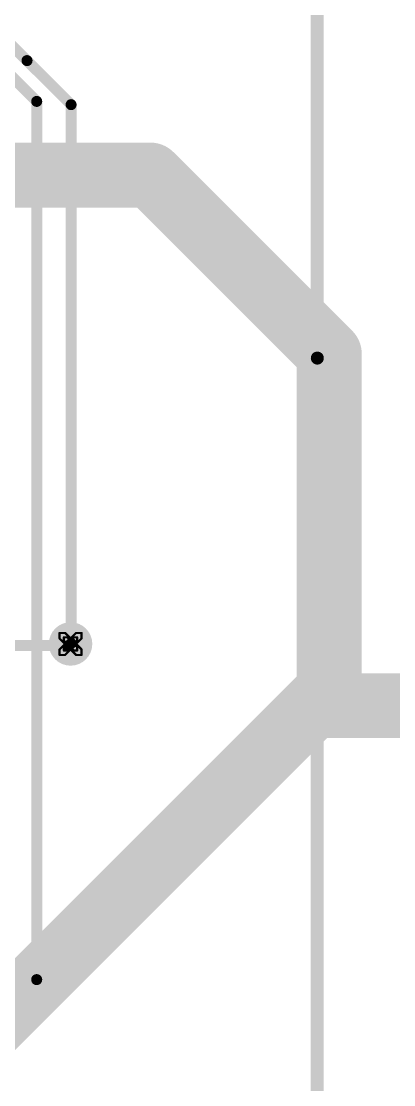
# Model space of a CAD drawing. Header units: millimetres. Extents: x 3219 to 51106, y -14166 to 2063.
# Drawn here: x 5659 to 5667.59, y 1775.11 to 1799.66 of the extents above; entities that cross this region are included whole.
import ezdxf

# ---------------------------------------------------------------- set-up
doc = ezdxf.new("R2010")
doc.units = ezdxf.units.MM
for name, color, linetype in [('Bottom Layer', 5, 'Continuous'), ('Bottom Solder', 6, 'Continuous'), ('Drill Drawing', 1, 'Continuous'), ('Top Layer', 1, 'Continuous'), ('Top Overlay', 2, 'Continuous'), ('Top Solder', 216, 'Continuous')]:
    doc.layers.add(name, color=color, linetype=linetype)

msp = doc.modelspace()

# ---------------------------------------------------------------- hatches: boundary and pattern name
at = {"layer": 'Bottom Layer'}
h = msp.add_hatch(color=5, dxfattribs=at)
edge = h.paths.add_edge_path()
edge.add_arc((5660.135, 1785.283), 0.4, 0, 360)
at = {"layer": 'Bottom Solder'}
h = msp.add_hatch(color=6, dxfattribs=at)
edge = h.paths.add_edge_path()
edge.add_arc((5660.135, 1785.283), 0.502, 0, 360)
at = {"layer": 'Top Layer'}
h = msp.add_hatch(color=1, dxfattribs=at)
edge = h.paths.add_edge_path()
edge.add_arc((5660.135, 1785.283), 0.4, 0, 360)
at = {"layer": 'Top Solder'}
h = msp.add_hatch(color=216, dxfattribs=at)
edge = h.paths.add_edge_path()
edge.add_arc((5660.135, 1785.283), 0.502, 0, 360)

# ---------------------------------------------------------------- linework, layer by layer
at = {"layer": 'Bottom Layer'}
for points in [[(5656.729, 1796.108, 1.5, 1.5, 0), (5661.979, 1796.108, 1.5, 1.5, 0)], [(5661.979, 1796.108, 1.5, 1.5, 0), (5666.104, 1791.983, 1.5, 1.5, 0)], [(5666.104, 1784.219, 1.5, 1.5, 0), (5666.104, 1791.983, 1.5, 1.5, 0)], [(5655.766, 1785.246, 0.254, 0.254, 0), (5660.097, 1785.246, 0.254, 0.254, 0)], [(5660.097, 1785.246, 0.254, 0.254, 0), (5660.135, 1785.283, 0.254, 0.254, 0)], [(5665.743, 1783.858, 1.5, 1.5, 0), (5666.104, 1784.219, 1.5, 1.5, 0)], [(5658.243, 1776.358, 1.5, 1.5, 0), (5665.743, 1783.858, 1.5, 1.5, 0)], [(5665.743, 1783.858, 1.5, 1.5, 0), (5744.229, 1783.858, 1.5, 1.5, 0)]]:
    msp.add_lwpolyline(points, format="xyseb", dxfattribs=at)
for points in [[(5661.604, 1796.108, 0.75, 0.75, 1), (5662.354, 1796.108, 0.75, 0.75, 1)], [(5661.604, 1796.108, 0.75, 0.75, 1), (5662.354, 1796.108, 0.75, 0.75, 1)], [(5665.729, 1791.983, 0.75, 0.75, 1), (5666.479, 1791.983, 0.75, 0.75, 1)], [(5665.729, 1791.983, 0.75, 0.75, 1), (5666.479, 1791.983, 0.75, 0.75, 1)], [(5660.034, 1785.246, 0.127, 0.127, 1), (5660.161, 1785.246, 0.127, 0.127, 1)], [(5660.034, 1785.246, 0.127, 0.127, 1), (5660.161, 1785.246, 0.127, 0.127, 1)], [(5660.071, 1785.283, 0.127, 0.127, 1), (5660.198, 1785.283, 0.127, 0.127, 1)], [(5665.729, 1784.219, 0.75, 0.75, 1), (5666.479, 1784.219, 0.75, 0.75, 1)], [(5665.729, 1784.219, 0.75, 0.75, 1), (5666.479, 1784.219, 0.75, 0.75, 1)], [(5665.368, 1783.858, 0.75, 0.75, 1), (5666.118, 1783.858, 0.75, 0.75, 1)], [(5665.368, 1783.858, 0.75, 0.75, 1), (5666.118, 1783.858, 0.75, 0.75, 1)], [(5665.368, 1783.858, 0.75, 0.75, 1), (5666.118, 1783.858, 0.75, 0.75, 1)]]:
    msp.add_lwpolyline(points, format="xyseb", close=True, dxfattribs=at)
at = {"layer": 'Drill Drawing'}
for points in [[(5659.881, 1785.41, 0.0508, 0.0508, 0), (5659.881, 1785.537, 0.0508, 0.0508, 0)], [(5659.881, 1785.537, 0.0508, 0.0508, 0), (5660.008, 1785.537, 0.0508, 0.0508, 0)], [(5660.008, 1785.537, 0.0508, 0.0508, 0), (5660.135, 1785.41, 0.0508, 0.0508, 0)], [(5660.135, 1785.41, 0.0508, 0.0508, 0), (5660.262, 1785.537, 0.0508, 0.0508, 0)], [(5660.262, 1785.537, 0.0508, 0.0508, 0), (5660.389, 1785.537, 0.0508, 0.0508, 0)], [(5660.389, 1785.41, 0.0508, 0.0508, 0), (5660.389, 1785.537, 0.0508, 0.0508, 0)], [(5659.881, 1785.41, 0.0508, 0.0508, 0), (5660.008, 1785.283, 0.0508, 0.0508, 0)], [(5659.881, 1785.156, 0.0508, 0.0508, 0), (5660.008, 1785.283, 0.0508, 0.0508, 0)], [(5659.982, 1785.359, 0.0508, 0.0508, 0), (5659.982, 1785.436, 0.0508, 0.0508, 0)], [(5659.982, 1785.436, 0.0508, 0.0508, 0), (5660.058, 1785.436, 0.0508, 0.0508, 0)], [(5659.982, 1785.359, 0.0508, 0.0508, 0), (5660.058, 1785.283, 0.0508, 0.0508, 0)], [(5659.982, 1785.207, 0.0508, 0.0508, 0), (5660.058, 1785.283, 0.0508, 0.0508, 0)], [(5660.058, 1785.436, 0.0508, 0.0508, 0), (5660.135, 1785.359, 0.0508, 0.0508, 0)], [(5660.135, 1785.359, 0.0508, 0.0508, 0), (5660.211, 1785.436, 0.0508, 0.0508, 0)], [(5660.211, 1785.436, 0.0508, 0.0508, 0), (5660.287, 1785.436, 0.0508, 0.0508, 0)], [(5660.211, 1785.283, 0.0508, 0.0508, 0), (5660.287, 1785.359, 0.0508, 0.0508, 0)], [(5660.211, 1785.283, 0.0508, 0.0508, 0), (5660.287, 1785.207, 0.0508, 0.0508, 0)], [(5660.262, 1785.283, 0.0508, 0.0508, 0), (5660.389, 1785.41, 0.0508, 0.0508, 0)], [(5660.262, 1785.283, 0.0508, 0.0508, 0), (5660.389, 1785.156, 0.0508, 0.0508, 0)], [(5660.287, 1785.359, 0.0508, 0.0508, 0), (5660.287, 1785.436, 0.0508, 0.0508, 0)], [(5659.881, 1785.029, 0.0508, 0.0508, 0), (5659.881, 1785.156, 0.0508, 0.0508, 0)], [(5659.881, 1785.029, 0.0508, 0.0508, 0), (5660.008, 1785.029, 0.0508, 0.0508, 0)], [(5659.982, 1785.131, 0.0508, 0.0508, 0), (5659.982, 1785.207, 0.0508, 0.0508, 0)], [(5659.982, 1785.131, 0.0508, 0.0508, 0), (5660.058, 1785.131, 0.0508, 0.0508, 0)], [(5660.008, 1785.029, 0.0508, 0.0508, 0), (5660.135, 1785.156, 0.0508, 0.0508, 0)], [(5660.058, 1785.131, 0.0508, 0.0508, 0), (5660.135, 1785.207, 0.0508, 0.0508, 0)], [(5660.135, 1785.207, 0.0508, 0.0508, 0), (5660.211, 1785.131, 0.0508, 0.0508, 0)], [(5660.135, 1785.156, 0.0508, 0.0508, 0), (5660.262, 1785.029, 0.0508, 0.0508, 0)], [(5660.211, 1785.131, 0.0508, 0.0508, 0), (5660.287, 1785.131, 0.0508, 0.0508, 0)], [(5660.262, 1785.029, 0.0508, 0.0508, 0), (5660.389, 1785.029, 0.0508, 0.0508, 0)], [(5660.287, 1785.131, 0.0508, 0.0508, 0), (5660.287, 1785.207, 0.0508, 0.0508, 0)], [(5660.389, 1785.029, 0.0508, 0.0508, 0), (5660.389, 1785.156, 0.0508, 0.0508, 0)]]:
    msp.add_lwpolyline(points, format="xyseb", dxfattribs=at)
for points in [[(5659.868, 1785.537, 0.0254, 0.0254, 1), (5659.893, 1785.537, 0.0254, 0.0254, 1)], [(5659.868, 1785.537, 0.0254, 0.0254, 1), (5659.893, 1785.537, 0.0254, 0.0254, 1)], [(5659.995, 1785.537, 0.0254, 0.0254, 1), (5660.02, 1785.537, 0.0254, 0.0254, 1)], [(5659.995, 1785.537, 0.0254, 0.0254, 1), (5660.02, 1785.537, 0.0254, 0.0254, 1)], [(5660.249, 1785.537, 0.0254, 0.0254, 1), (5660.274, 1785.537, 0.0254, 0.0254, 1)], [(5660.249, 1785.537, 0.0254, 0.0254, 1), (5660.274, 1785.537, 0.0254, 0.0254, 1)], [(5660.376, 1785.537, 0.0254, 0.0254, 1), (5660.401, 1785.537, 0.0254, 0.0254, 1)], [(5660.376, 1785.537, 0.0254, 0.0254, 1), (5660.401, 1785.537, 0.0254, 0.0254, 1)], [(5659.868, 1785.41, 0.0254, 0.0254, 1), (5659.893, 1785.41, 0.0254, 0.0254, 1)], [(5659.868, 1785.41, 0.0254, 0.0254, 1), (5659.893, 1785.41, 0.0254, 0.0254, 1)], [(5659.969, 1785.436, 0.0254, 0.0254, 1), (5659.995, 1785.436, 0.0254, 0.0254, 1)], [(5659.969, 1785.436, 0.0254, 0.0254, 1), (5659.995, 1785.436, 0.0254, 0.0254, 1)], [(5659.969, 1785.359, 0.0254, 0.0254, 1), (5659.995, 1785.359, 0.0254, 0.0254, 1)], [(5659.969, 1785.359, 0.0254, 0.0254, 1), (5659.995, 1785.359, 0.0254, 0.0254, 1)], [(5659.995, 1785.283, 0.0254, 0.0254, 1), (5660.02, 1785.283, 0.0254, 0.0254, 1)], [(5659.995, 1785.283, 0.0254, 0.0254, 1), (5660.02, 1785.283, 0.0254, 0.0254, 1)], [(5660.046, 1785.436, 0.0254, 0.0254, 1), (5660.071, 1785.436, 0.0254, 0.0254, 1)], [(5660.046, 1785.436, 0.0254, 0.0254, 1), (5660.071, 1785.436, 0.0254, 0.0254, 1)], [(5660.046, 1785.283, 0.0254, 0.0254, 1), (5660.071, 1785.283, 0.0254, 0.0254, 1)], [(5660.046, 1785.283, 0.0254, 0.0254, 1), (5660.071, 1785.283, 0.0254, 0.0254, 1)], [(5660.122, 1785.41, 0.0254, 0.0254, 1), (5660.147, 1785.41, 0.0254, 0.0254, 1)], [(5660.122, 1785.41, 0.0254, 0.0254, 1), (5660.147, 1785.41, 0.0254, 0.0254, 1)], [(5660.122, 1785.359, 0.0254, 0.0254, 1), (5660.147, 1785.359, 0.0254, 0.0254, 1)], [(5660.122, 1785.359, 0.0254, 0.0254, 1), (5660.147, 1785.359, 0.0254, 0.0254, 1)], [(5660.198, 1785.436, 0.0254, 0.0254, 1), (5660.223, 1785.436, 0.0254, 0.0254, 1)], [(5660.198, 1785.436, 0.0254, 0.0254, 1), (5660.223, 1785.436, 0.0254, 0.0254, 1)], [(5660.198, 1785.283, 0.0254, 0.0254, 1), (5660.223, 1785.283, 0.0254, 0.0254, 1)], [(5660.198, 1785.283, 0.0254, 0.0254, 1), (5660.223, 1785.283, 0.0254, 0.0254, 1)], [(5660.249, 1785.283, 0.0254, 0.0254, 1), (5660.274, 1785.283, 0.0254, 0.0254, 1)], [(5660.249, 1785.283, 0.0254, 0.0254, 1), (5660.274, 1785.283, 0.0254, 0.0254, 1)], [(5660.274, 1785.436, 0.0254, 0.0254, 1), (5660.3, 1785.436, 0.0254, 0.0254, 1)], [(5660.274, 1785.436, 0.0254, 0.0254, 1), (5660.3, 1785.436, 0.0254, 0.0254, 1)], [(5660.274, 1785.359, 0.0254, 0.0254, 1), (5660.3, 1785.359, 0.0254, 0.0254, 1)], [(5660.274, 1785.359, 0.0254, 0.0254, 1), (5660.3, 1785.359, 0.0254, 0.0254, 1)], [(5660.376, 1785.41, 0.0254, 0.0254, 1), (5660.401, 1785.41, 0.0254, 0.0254, 1)], [(5660.376, 1785.41, 0.0254, 0.0254, 1), (5660.401, 1785.41, 0.0254, 0.0254, 1)], [(5659.868, 1785.156, 0.0254, 0.0254, 1), (5659.893, 1785.156, 0.0254, 0.0254, 1)], [(5659.868, 1785.156, 0.0254, 0.0254, 1), (5659.893, 1785.156, 0.0254, 0.0254, 1)], [(5659.868, 1785.029, 0.0254, 0.0254, 1), (5659.893, 1785.029, 0.0254, 0.0254, 1)], [(5659.868, 1785.029, 0.0254, 0.0254, 1), (5659.893, 1785.029, 0.0254, 0.0254, 1)], [(5659.969, 1785.207, 0.0254, 0.0254, 1), (5659.995, 1785.207, 0.0254, 0.0254, 1)], [(5659.969, 1785.207, 0.0254, 0.0254, 1), (5659.995, 1785.207, 0.0254, 0.0254, 1)], [(5659.969, 1785.131, 0.0254, 0.0254, 1), (5659.995, 1785.131, 0.0254, 0.0254, 1)], [(5659.969, 1785.131, 0.0254, 0.0254, 1), (5659.995, 1785.131, 0.0254, 0.0254, 1)], [(5659.995, 1785.029, 0.0254, 0.0254, 1), (5660.02, 1785.029, 0.0254, 0.0254, 1)], [(5659.995, 1785.029, 0.0254, 0.0254, 1), (5660.02, 1785.029, 0.0254, 0.0254, 1)], [(5660.046, 1785.131, 0.0254, 0.0254, 1), (5660.071, 1785.131, 0.0254, 0.0254, 1)], [(5660.046, 1785.131, 0.0254, 0.0254, 1), (5660.071, 1785.131, 0.0254, 0.0254, 1)], [(5660.122, 1785.207, 0.0254, 0.0254, 1), (5660.147, 1785.207, 0.0254, 0.0254, 1)], [(5660.122, 1785.207, 0.0254, 0.0254, 1), (5660.147, 1785.207, 0.0254, 0.0254, 1)], [(5660.122, 1785.156, 0.0254, 0.0254, 1), (5660.147, 1785.156, 0.0254, 0.0254, 1)], [(5660.122, 1785.156, 0.0254, 0.0254, 1), (5660.147, 1785.156, 0.0254, 0.0254, 1)], [(5660.198, 1785.131, 0.0254, 0.0254, 1), (5660.223, 1785.131, 0.0254, 0.0254, 1)], [(5660.198, 1785.131, 0.0254, 0.0254, 1), (5660.223, 1785.131, 0.0254, 0.0254, 1)], [(5660.249, 1785.029, 0.0254, 0.0254, 1), (5660.274, 1785.029, 0.0254, 0.0254, 1)], [(5660.249, 1785.029, 0.0254, 0.0254, 1), (5660.274, 1785.029, 0.0254, 0.0254, 1)], [(5660.274, 1785.207, 0.0254, 0.0254, 1), (5660.3, 1785.207, 0.0254, 0.0254, 1)], [(5660.274, 1785.207, 0.0254, 0.0254, 1), (5660.3, 1785.207, 0.0254, 0.0254, 1)], [(5660.274, 1785.131, 0.0254, 0.0254, 1), (5660.3, 1785.131, 0.0254, 0.0254, 1)], [(5660.274, 1785.131, 0.0254, 0.0254, 1), (5660.3, 1785.131, 0.0254, 0.0254, 1)], [(5660.376, 1785.156, 0.0254, 0.0254, 1), (5660.401, 1785.156, 0.0254, 0.0254, 1)], [(5660.376, 1785.156, 0.0254, 0.0254, 1), (5660.401, 1785.156, 0.0254, 0.0254, 1)], [(5660.376, 1785.029, 0.0254, 0.0254, 1), (5660.401, 1785.029, 0.0254, 0.0254, 1)], [(5660.376, 1785.029, 0.0254, 0.0254, 1), (5660.401, 1785.029, 0.0254, 0.0254, 1)]]:
    msp.add_lwpolyline(points, format="xyseb", close=True, dxfattribs=at)
at = {"layer": 'Top Layer'}
for points in [[(5658.523, 1799.358, 0.254, 0.254, 0), (5659.131, 1798.751, 0.254, 0.254, 0)], [(5658.383, 1798.78, 0.254, 0.254, 0), (5659.354, 1797.809, 0.254, 0.254, 0)], [(5659.131, 1798.751, 0.254, 0.254, 0), (5659.131, 1798.751, 0.254, 0.254, 0)], [(5659.131, 1798.751, 0.254, 0.254, 0), (5660.148, 1797.734, 0.254, 0.254, 0)], [(5659.354, 1777.533, 0.254, 0.254, 0), (5659.354, 1797.809, 0.254, 0.254, 0)], [(5660.148, 1785.296, 0.254, 0.254, 0), (5660.148, 1797.734, 0.254, 0.254, 0)], [(5660.135, 1785.283, 0.254, 0.254, 0), (5660.148, 1785.296, 0.254, 0.254, 0)], [(5643.904, 1762.083, 0.254, 0.254, 0), (5659.354, 1777.533, 0.254, 0.254, 0)]]:
    msp.add_lwpolyline(points, format="xyseb", dxfattribs=at)
for points in [[(5659.067, 1798.751, 0.127, 0.127, 1), (5659.194, 1798.751, 0.127, 0.127, 1)], [(5659.067, 1798.751, 0.127, 0.127, 1), (5659.194, 1798.751, 0.127, 0.127, 1)], [(5659.067, 1798.751, 0.127, 0.127, 1), (5659.194, 1798.751, 0.127, 0.127, 1)], [(5659.067, 1798.751, 0.127, 0.127, 1), (5659.194, 1798.751, 0.127, 0.127, 1)], [(5659.29, 1797.809, 0.127, 0.127, 1), (5659.417, 1797.809, 0.127, 0.127, 1)], [(5659.29, 1797.809, 0.127, 0.127, 1), (5659.417, 1797.809, 0.127, 0.127, 1)], [(5660.084, 1797.734, 0.127, 0.127, 1), (5660.211, 1797.734, 0.127, 0.127, 1)], [(5660.084, 1797.734, 0.127, 0.127, 1), (5660.211, 1797.734, 0.127, 0.127, 1)], [(5660.071, 1785.283, 0.127, 0.127, 1), (5660.198, 1785.283, 0.127, 0.127, 1)], [(5660.084, 1785.296, 0.127, 0.127, 1), (5660.211, 1785.296, 0.127, 0.127, 1)], [(5660.084, 1785.296, 0.127, 0.127, 1), (5660.211, 1785.296, 0.127, 0.127, 1)], [(5659.29, 1777.533, 0.127, 0.127, 1), (5659.417, 1777.533, 0.127, 0.127, 1)], [(5659.29, 1777.533, 0.127, 0.127, 1), (5659.417, 1777.533, 0.127, 0.127, 1)]]:
    msp.add_lwpolyline(points, format="xyseb", close=True, dxfattribs=at)
at = {"layer": 'Top Overlay'}
for points in [[(5665.829, 1791.883, 0.3, 0.3, 0), (5665.829, 1805.583, 0.3, 0.3, 0)], [(5665.829, 1760.683, 0.3, 0.3, 0), (5665.829, 1791.883, 0.3, 0.3, 0)]]:
    msp.add_lwpolyline(points, format="xyseb", dxfattribs=at)
msp.add_lwpolyline([(5665.754, 1791.883, 0.15, 0.15, 1), (5665.904, 1791.883, 0.15, 0.15, 1)], format="xyseb", close=True, dxfattribs=at)
msp.add_lwpolyline([(5665.754, 1791.883, 0.15, 0.15, 1), (5665.904, 1791.883, 0.15, 0.15, 1)], format="xyseb", close=True, dxfattribs=at)

doc.saveas('drawing.dxf')
